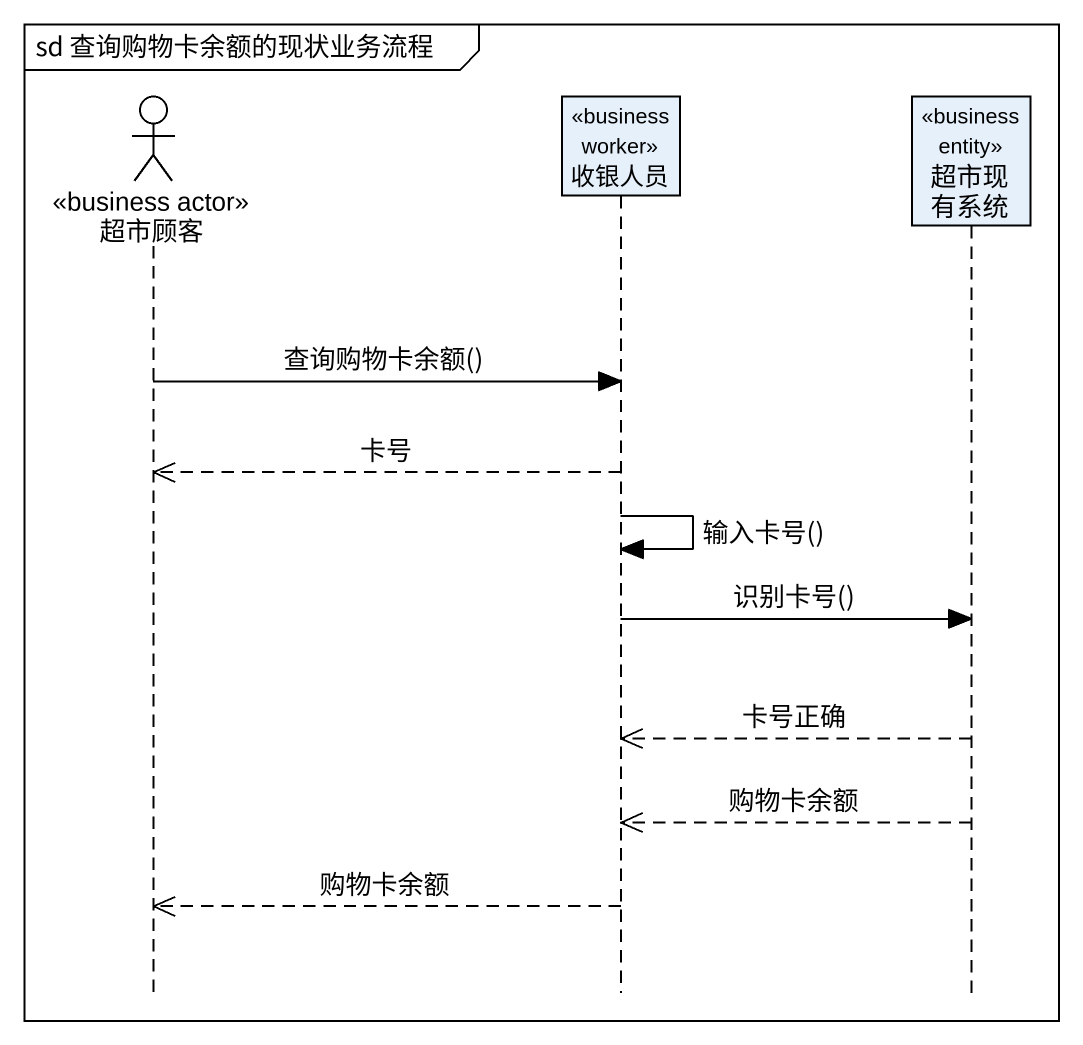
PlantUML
@startuml
mainframe sd 查询购物卡余额的现状业务流程
hide footbox
actor 超市顾客 <<business actor>>
participant 收银人员 <<business worker>>
participant 超市现有系统 <<business entity>>

超市顾客 -> 收银人员 : 查询购物卡余额()
收银人员 -->> 超市顾客 : 卡号
收银人员 -> 收银人员 : 输入卡号()
收银人员 -> 超市现有系统 : 识别卡号()
超市现有系统 -->> 收银人员 : 卡号正确
超市现有系统 -->> 收银人员 : 购物卡余额
收银人员 -->> 超市顾客 : 购物卡余额
@enduml
